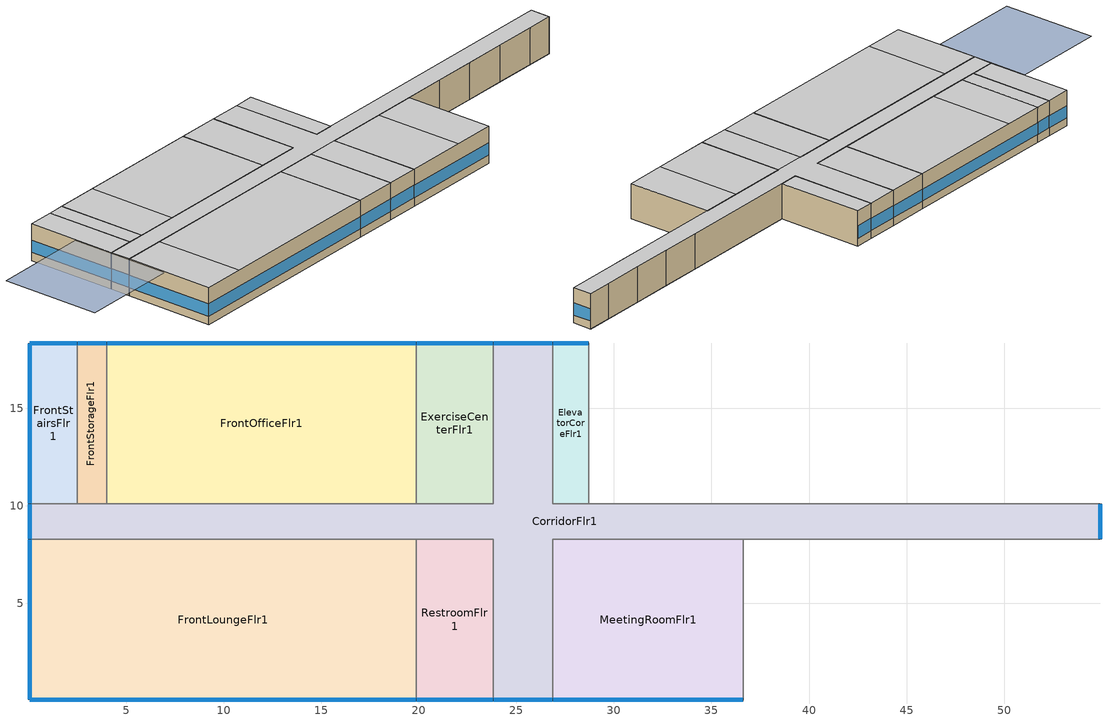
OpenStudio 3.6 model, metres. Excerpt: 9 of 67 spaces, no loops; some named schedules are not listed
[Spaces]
FrontStorageFlr1
 floor foundation (BTAP-Grnd-Floor-Mass:U-0.757_std): 4.01,18.34 4.01,10.11 2.49,10.11 2.49,18.34 z0
 wall outside: 4.01,18.34 2.49,18.34 z0:3.35
 wall to FrontOfficeFlr1: 4.01,10.11 4.01,18.34 z0:3.35
 wall to CorridorFlr1: 2.49,10.11 4.01,10.11 z0:3.35
 wall to FrontStairsFlr1: 2.49,18.34 2.49,10.11 z0:3.35
 window (BTAP-Ext-FixedWindow:U=0.220 SHGC=0.600): 3.99,18.34 2.51,18.34 z0.76:1.92
 ceiling to FrontStorageFlr2: 4.01,10.11 4.01,18.34 2.49,18.34 2.49,10.11 z3.35
CorridorFlr1
 floor foundation (BTAP-Grnd-Floor-Mass:U-0.757_std): 26.87,18.34 26.87,10.11 54.91,10.11 54.91,8.28 26.87,8.28 26.87,0.05 23.82,0.05 23.82,8.28 0.05,8.28 0.05,10.11 23.82,10.11 23.82,18.34 z0
 wall outside: 0.05,10.11 0.05,8.28 / 23.82,0.05 26.87,0.05 / 54.91,8.28 54.91,10.11 / 26.87,18.34 23.82,18.34 z0:3.35
 wall to RearStairsFlr1: 54.91,10.11 52.47,10.11 z0:3.35
 wall to FrontLoungeFlr1: 0.05,8.28 19.86,8.28 z0:3.35
 wall to GuestRoom104: 52.47,10.11 48.51,10.11 z0:3.35
 wall to LaundryRoomFlr1: 40.59,10.11 28.7,10.11 z0:3.35
 wall to MeetingRoomFlr1: 26.87,0.05 26.87,8.28 36.62,8.28 z0:3.35
 wall to ElevatorCoreFlr1: 28.7,10.11 26.87,10.11 26.87,18.34 z0:3.35
 wall to RestroomFlr1: 19.86,8.28 23.82,8.28 23.82,0.05 z0:3.35
 wall to GuestRoom102: 44.55,8.28 48.51,8.28 z0:3.35
 wall to FrontStairsFlr1: 2.49,10.11 0.05,10.11 z0:3.35
 wall to RearStorageFlr1: 52.47,8.28 54.91,8.28 z0:3.35
 wall to MechanicalRoomFlr1: 36.62,8.28 40.59,8.28 z0:3.35
 wall to ExerciseCenterFlr1: 23.82,18.34 23.82,10.11 19.86,10.11 z0:3.35
 wall to EmployeeLoungeFlr1: 44.55,10.11 40.59,10.11 z0:3.35
 wall to GuestRoom101: 40.59,8.28 44.55,8.28 z0:3.35
 wall to GuestRoom105: 48.51,10.11 44.55,10.11 z0:3.35
 wall to GuestRoom103: 48.51,8.28 52.47,8.28 z0:3.35
 wall to FrontOfficeFlr1: 19.86,10.11 4.01,10.11 z0:3.35
 window (BTAP-Ext-FixedWindow:U=0.220 SHGC=0.600): 26.85,18.34 23.85,18.34 / 23.85,0.05 26.85,0.05 z0.76:1.9; 0.05,10.08 0.05,8.3 / 54.91,8.3 54.91,10.08 z0.76:1.91
 ceiling to CorridorFlr2: 54.91,8.28 54.91,10.11 26.87,10.11 26.87,18.34 23.82,18.34 23.82,10.11 0.05,10.11 0.05,8.28 z3.35
 ceiling to GuestRoom206_208: 26.87,0.05 26.87,8.28 23.82,8.28 23.82,0.05 z3.35
FrontLoungeFlr1
 floor foundation (BTAP-Grnd-Floor-Mass:U-0.757_std): 19.86,8.28 19.86,0.05 0.05,0.05 0.05,8.28 z0
 wall outside: 0.05,8.28 0.05,0.05 19.86,0.05 z0:3.35
 wall to RestroomFlr1: 19.86,0.05 19.86,8.28 z0:3.35
 window (BTAP-Ext-FixedWindow:U=0.220 SHGC=0.600): 0.05,8.25 0.05,0.07 z0.76:1.89; 0.07,0.05 19.84,0.05 z0.76:1.88
 ceiling to GuestRoom201: 4.01,0.05 4.01,8.28 0.05,8.28 0.05,0.05 z3.35
 ceiling to GuestRoom202_205: 19.86,0.05 19.86,8.28 4.01,8.28 4.01,0.05 z3.35
ExerciseCenterFlr1
 floor foundation (BTAP-Grnd-Floor-Mass:U-0.757_std): 23.82,18.34 23.82,10.11 19.86,10.11 19.86,18.34 z0
 wall outside: 23.82,18.34 19.86,18.34 z0:3.35
 wall to FrontOfficeFlr1: 19.86,18.34 19.86,10.11 z0:3.35
 window (BTAP-Ext-FixedWindow:U=0.220 SHGC=0.600): 23.8,18.34 19.89,18.34 z0.76:1.89
 ceiling to GuestRoom220_223: 23.82,10.11 23.82,18.34 19.86,18.34 19.86,10.11 z3.35
FrontStairsFlr1
 floor foundation (BTAP-Grnd-Floor-Mass:U-0.757_std): 2.49,18.34 2.49,10.11 0.05,10.11 0.05,18.34 z0
 wall outside: 2.49,18.34 0.05,18.34 0.05,10.11 z0:3.35
 window (BTAP-Ext-FixedWindow:U=0.220 SHGC=0.600): 2.46,18.34 0.07,18.34 z0.76:1.9; 0.05,18.31 0.05,10.13 z0.76:1.89
 ceiling to FrontStairsFlr2: 2.49,10.11 2.49,18.34 0.05,18.34 0.05,10.11 z3.35
RestroomFlr1
 floor foundation (BTAP-Grnd-Floor-Mass:U-0.757_std): 23.82,8.28 23.82,0.05 19.86,0.05 19.86,8.28 z0
 wall outside: 19.86,0.05 23.82,0.05 z0:3.35
 window (BTAP-Ext-FixedWindow:U=0.220 SHGC=0.600): 19.89,0.05 23.8,0.05 z0.76:1.89
 ceiling to GuestRoom206_208: 23.82,0.05 23.82,8.28 19.86,8.28 19.86,0.05 z3.35
MeetingRoomFlr1
 floor foundation (BTAP-Grnd-Floor-Mass:U-0.757_std): 36.62,8.28 36.62,0.05 26.87,0.05 26.87,8.28 z0
 wall outside: 26.87,0.05 36.62,0.05 z0:3.35
 wall to MechanicalRoomFlr1: 36.62,0.05 36.62,8.28 z0:3.35
 window (BTAP-Ext-FixedWindow:U=0.220 SHGC=0.600): 26.9,0.05 36.6,0.05 z0.76:1.88
 ceiling to GuestRoom206_208: 32.66,0.05 32.66,8.28 26.87,8.28 26.87,0.05 z3.35
 ceiling to GuestRoom209_212: 36.62,0.05 36.62,8.28 32.66,8.28 32.66,0.05 z3.35
FrontOfficeFlr1
 floor foundation (BTAP-Grnd-Floor-Mass:U-0.757_std): 19.86,18.34 19.86,10.11 4.01,10.11 4.01,18.34 z0
 wall outside: 19.86,18.34 4.01,18.34 z0:3.35
 window (BTAP-Ext-FixedWindow:U=0.220 SHGC=0.600): 19.84,18.34 4.04,18.34 z0.76:1.88
 ceiling to GuestRoom224: 7.97,10.11 7.97,18.34 4.01,18.34 4.01,10.11 z3.35
 ceiling to GuestRoom220_223: 19.86,10.11 19.86,18.34 7.97,18.34 7.97,10.11 z3.35
ElevatorCoreFlr1
 floor foundation (BTAP-Grnd-Floor-Mass:U-0.757_std): 28.7,18.34 28.7,10.11 26.87,10.11 26.87,18.34 z0
 wall outside: 28.7,18.34 26.87,18.34 z0:3.35
 wall to LaundryRoomFlr1: 28.7,10.11 28.7,18.34 z0:3.35
 window (BTAP-Ext-FixedWindow:U=0.220 SHGC=0.600): 28.67,18.34 26.9,18.34 z0.76:1.91
 ceiling to ElevatorCoreFlr2: 28.7,10.11 28.7,18.34 26.87,18.34 26.87,10.11 z3.35
shading: 0,4.57 0,13.72 -9.14,13.72 -9.14,4.57 z3.35
[Site]
Calgary Intl AP_AB_CAN: Latitude {deg}=51.114; Longitude {deg}=-114.02; Time Zone {hr}=-7; Elevation {m}=1084.1; Terrain=Suburbs
[Building]
SmallHotel: North Axis {deg}=180; Default Construction Set=BTAP-Mass at hdd = 5000.0; Standards Number of Stories=4; Standards Number of Above Ground Stories=4; Standards Template=NECB2011; Standards Building Type=SmallHotel
[Site:WaterMainsTemperature]
Calculation Method=Correlation; Annual Average Outdoor Air Temperature {C}=5; Maximum Difference In Monthly Average Outdoor Air Temperatures {deltaC}=23.3
[Site:GroundTemperature:BuildingSurface]
19.527, 19.502, 19.536, 19.598, 20.002, 21.64, 22.225, 22.375, 21.449, 20.121, 19.802, 19.633
[SizingPeriod:DesignDay] Barometric Pressure {Pa}=88961; Rain Indicator=No; Snow Indicator=No; Day of Month=21; Daylight Saving Time Indicator=No; Humidity Condition Type=Wetbulb; Dry-Bulb Temperature Range Modifier Type=DefaultMultipliers
Name | Maximum Dry-Bulb Temperature {C} | Daily Dry-Bulb Temperature Range {deltaC} | Wind Speed {m/s} | Wind Direction {deg} | Month | Day Type | Wetbulb or DewPoint at Maximum Dry-Bulb {C} | Solar Model Indicator | ASHRAE Clear Sky Optical Depth for Beam Irradiance | ASHRAE Clear Sky Optical Depth for Diffuse Irradiance | Sky Clearness
Calgary Intl AP Ann Clg .4% Condns DB=>MWB | 28.5 | 12.1 | 4.5 | 160 | 7 | SummerDesignDay | 16.1 | ASHRAETau | 0.339 | 2.421
Calgary Intl AP Ann Htg 99.6% Condns DB | -28.5 | 0 | 2.9 | 200 | 1 | WinterDesignDay | -28.5 | ASHRAEClearSky |  |  | 0
[Material:NoMass] Roughness=Smooth; Thermal Absorptance=0.9; Solar Absorptance=0.7
Name | Thermal Resistance {m2-K/W} | Visible Absorptance
Typical Carpet Pad; Typical Carpet Pad 1 | 0.21648 | 0.8
Typical Insulation 1 | 5.91238 | 0.7
Typical Insulation 2 | 4.49096 | 0.7
Typical Insulation 3 | 6.17282 | 0.7
Typical Carpet Pad 2 | 1.25503 | 0.8
Typical Carpet Pad 3; Typical Carpet Pad 4 | 3.45515 | 0.8
Typical Insulation 4 | 0.454528 | 0.7
Typical Insulation 5 | 0.454545 | 0.7
[Material]
Name | Roughness | Thickness {m} | Conductivity {W/m-K} | Density {kg/m3} | Specific Heat {J/kg-K} | Thermal Absorptance | Solar Absorptance | Visible Absorptance
G05 25mm wood | MediumSmooth | 0.0254 | 0.15 | 608 | 1630 | 0.9 | 0.5 | 0.5
100mm Normalweight concrete floor 1 | MediumSmooth | 0.1016 | 2.31 | 2322 | 832
G01 13mm gypsum board 1 | Smooth | 0.0127 | 0.16 | 800 | 1090 | 0.9 | 0.7 | 0.5
4 in. Normalweight Concrete Floor 1 | MediumRough | 0.1016 | 2.31 | 2322 | 832 | 0.9 | 0.7 | 0.7
1IN Stucco 1 | Smooth | 0.0253 | 0.6918 | 1858 | 837 | 0.9 | 0.7 | 0.92
8IN CONCRETE HW RefBldg 1 | Rough | 0.2032 | 1.311 | 2240 | 836.8 | 0.9 | 0.7 | 0.7
1/2IN Gypsum 1 | Smooth | 0.0127 | 0.16 | 784.9 | 830 | 0.9 | 0.4 | 0.4
Metal Roof Surface 1; F08 Metal surface 1 | Smooth | 0.0008 | 45.28 | 7824 | 500 | 0.9 | 0.7 | 0.7
6 in. Normalweight Concrete Floor 1; 6 in. Normalweight Concrete Floor 2; 6 in. Normalweight Concrete Floor 3 | MediumRough | 0.1524 | 2.31 | 2322 | 832 | 0.9 | 0.7 | 0.7
Expanded Polystyrene | MediumSmooth | 0.0363959 | 0.029 | 29 | 1210
[Construction]
BTAP-Int-Partition; BTAP-Int-Door: G05 25mm wood
BTAP-Int-Floor: 100mm Normalweight concrete floor 1, Typical Carpet Pad
BTAP-Int-Wall: G01 13mm gypsum board 1, G01 13mm gypsum board 1
BTAP-Int-Ceiling: Typical Carpet Pad, 100mm Normalweight concrete floor 1
BTAP-Int-Window: SimpleGlazing
BTAP-Ext-Floor-Mass:U-0.162: Typical Insulation 1, 4 in. Normalweight Concrete Floor 1, Typical Carpet Pad 1
BTAP-Ext-Wall-Mass:U-0.21: 1IN Stucco 1, 8IN CONCRETE HW RefBldg 1, Typical Insulation 2, 1/2IN Gypsum 1
BTAP-Ext-Roof-Metal:U-0.162: Metal Roof Surface 1, Typical Insulation 3
BTAP-Grnd-Floor-Mass:U-0.757: 6 in. Normalweight Concrete Floor 1, Typical Carpet Pad 2
BTAP-Grnd-Wall-Mass:U-0.284: 6 in. Normalweight Concrete Floor 2, Typical Carpet Pad 3
BTAP-Grnd-Roof-Mass:U-0.284: 6 in. Normalweight Concrete Floor 3, Typical Carpet Pad 4
BTAP-Ext-FixedWindow:U=0.220 SHGC=0.600; BTAP-Ext-GlassDoors:U=0.220 SHGC=0.600; BTAP-Ext-Skylights:U=0.220 SHGC=0.600; BTAP-Ext-DaylightDomes:U=0.220 SHGC=0.600; BTAP-Ext-DaylightDiffuser:U=0.220 SHGC=0.600: SimpleGlazing:U=0.220 SHGC=0.600
BTAP-Ext-Door:U-2.2: F08 Metal surface 1, Typical Insulation 4
BTAP-Ext-OverHeadDoor:U-2.2: Typical Insulation 5
BTAP-Grnd-Floor-Mass:U-0.757_std: 6 in. Normalweight Concrete Floor 1, Expanded Polystyrene
[DefaultConstructionSet]
BTAP-Mass at hdd = 5000.0: Default Exterior Surface Constructions=BTAP-Mass at hdd = 5000.0; Default Interior Surface Constructions=Default Surface Constructions 2; Default Ground Contact Surface Constructions=BTAP-Mass at hdd = 5000.0 1; Default Exterior SubSurface Constructions=BTAP-Mass at hdd = 5000.0; Default Interior SubSurface Constructions=Default Sub Surface Constructions 2; Interior Partition Construction=BTAP-Int-Partition
[DefaultSurfaceConstructions]
Name | Floor Construction | Wall Construction | Roof Ceiling Construction
Default Surface Constructions 2 | BTAP-Int-Floor | BTAP-Int-Wall | BTAP-Int-Ceiling
BTAP-Mass at hdd = 5000.0 | BTAP-Ext-Floor-Mass:U-0.162 | BTAP-Ext-Wall-Mass:U-0.21 | BTAP-Ext-Roof-Metal:U-0.162
BTAP-Mass at hdd = 5000.0 1 | BTAP-Grnd-Floor-Mass:U-0.757 | BTAP-Grnd-Wall-Mass:U-0.284 | BTAP-Grnd-Roof-Mass:U-0.284
[DefaultSubSurfaceConstructions]
Name | Fixed Window Construction | Operable Window Construction | Door Construction | Glass Door Construction | Overhead Door Construction | Skylight Construction | Tubular Daylight Dome Construction | Tubular Daylight Diffuser Construction
Default Sub Surface Constructions 2 | BTAP-Int-Window | BTAP-Int-Window | BTAP-Int-Door
BTAP-Mass at hdd = 5000.0 | BTAP-Ext-FixedWindow:U=0.220 SHGC=0.600 | BTAP-Ext-FixedWindow:U=0.220 SHGC=0.600 | BTAP-Ext-Door:U-2.2 | BTAP-Ext-GlassDoors:U=0.220 SHGC=0.600 | BTAP-Ext-OverHeadDoor:U-2.2 | BTAP-Ext-Skylights:U=0.220 SHGC=0.600 | BTAP-Ext-DaylightDomes:U=0.220 SHGC=0.600 | BTAP-Ext-DaylightDiffuser:U=0.220 SHGC=0.600
[WindowMaterial:SimpleGlazingSystem] U-Factor {W/m2-K}=2.2; Solar Heat Gain Coefficient=0.6; Visible Transmittance=0.21
SimpleGlazing; SimpleGlazing:U=0.220 SHGC=0.600
[Space] Building Story=BuildingStory1; Volume {m3}=Autocalculate
Name | Space Type | Thermal Zone
FrontStorageFlr1 | Space Function Storage area - occsens | ALL_ST=Storage area - occsens_FL=BuildingStory1_SCH=E 1
CorridorFlr1 | Space Function Corr. >= 2.4m wide-sch-F | WILD_ST=Corr. >= 2.4m wide-sch-F_FL=BuildingStory1_SCH=F 1
ElevatorCoreFlr1 | Space Function Corr. >= 2.4m wide-sch-F | WILD_ST=Corr. >= 2.4m wide-sch-F_FL=BuildingStory1_SCH=F
FrontLoungeFlr1 | Space Function Hotel/Motel - lobby | ALL_ST=Hotel/Motel - lobby_FL=BuildingStory1_SCH=H
ExerciseCenterFlr1 | Space Function Gym - fitness | ALL_ST=Gym - fitness_FL=BuildingStory1_SCH=B
FrontStairsFlr1 | Space Function Stairway-sch-F | WILD_ST=Stairway-sch-F_FL=BuildingStory1_SCH=F
RestroomFlr1 | Space Function Washroom-sch-F | WET_ST=Washroom-sch-F_FL=BuildingStory1_SCHF
MeetingRoomFlr1 | Space Function Conf./meet./multi-purpose | ALL_ST=Conf./meet./multi-purpose_FL=BuildingStory1_SCH=C
FrontOfficeFlr1 | Space Function Office - enclosed | ALL_ST=Office - enclosed_FL=BuildingStory1_SCH=A
[BuildingStory]
BuildingStory1
[SpaceType] Standards Building Type=Space Function
Name | Default Schedule Set | Design Specification Outdoor Air Object | Standards Space Type
Space Function Conf./meet./multi-purpose | Space Function Conf./meet./multi-purpose Schedule Set | Space Function Conf./meet./multi-purpose Ventilation | Conf./meet./multi-purpose
Space Function Corr. >= 2.4m wide-sch-F | Space Function Corr. >= 2.4m wide-sch-F Schedule Set | Space Function Corr. >= 2.4m wide-sch-F Ventilation | Corr. >= 2.4m wide-sch-F
Space Function Gym - fitness | Space Function Gym - fitness Schedule Set | Space Function Gym - fitness Ventilation | Gym - fitness
Space Function Hotel/Motel - lobby | Space Function Hotel/Motel - lobby Schedule Set | Space Function Hotel/Motel - lobby Ventilation | Hotel/Motel - lobby
Space Function Office - enclosed | Space Function Office - enclosed Schedule Set | Space Function Office - enclosed Ventilation | Office - enclosed
Space Function Stairway-sch-F | Space Function Stairway-sch-F Schedule Set | Space Function Stairway-sch-F Ventilation | Stairway-sch-F
Space Function Storage area - occsens | Space Function Storage area - occsens Schedule Set | Space Function Storage area - occsens Ventilation | Storage area - occsens
Space Function Washroom-sch-F | Space Function Washroom-sch-F Schedule Set | Space Function Washroom-sch-F Ventilation | Washroom-sch-F
[People] Work Efficiency Schedule=Work Efficiency Schedule; Clothing Insulation Schedule=Clothing Schedule; Air Velocity Schedule=Air Velocity Schedule; Multiplier=1
Name | People Definition | Space or SpaceType
Space Function Conf./meet./multi-purpose People | Space Function Conf./meet./multi-purpose People Definition | Space Function Conf./meet./multi-purpose
Space Function Corr. >= 2.4m wide-sch-F People | Space Function Corr. >= 2.4m wide-sch-F People Definition | Space Function Corr. >= 2.4m wide-sch-F
Space Function Gym - fitness People | Space Function Gym - fitness People Definition | Space Function Gym - fitness
Space Function Hotel/Motel - lobby People | Space Function Hotel/Motel - lobby People Definition | Space Function Hotel/Motel - lobby
Space Function Office - enclosed People | Space Function Office - enclosed People Definition | Space Function Office - enclosed
Space Function Stairway-sch-F People | Space Function Stairway-sch-F People Definition | Space Function Stairway-sch-F
Space Function Storage area - occsens People | Space Function Storage area - occsens People Definition | Space Function Storage area - occsens
Space Function Washroom-sch-F People | Space Function Washroom-sch-F People Definition | Space Function Washroom-sch-F
[Lights] Fraction Replaceable=1
Name | Lights Definition | Space or SpaceType
Space Function Conf./meet./multi-purpose Lights | Space Function Conf./meet./multi-purpose Lights Definition | Space Function Conf./meet./multi-purpose
Space Function Corr. >= 2.4m wide-sch-F Lights | Space Function Corr. >= 2.4m wide-sch-F Lights Definition | Space Function Corr. >= 2.4m wide-sch-F
Space Function Gym - fitness Lights | Space Function Gym - fitness Lights Definition | Space Function Gym - fitness
Space Function Hotel/Motel - lobby Lights | Space Function Hotel/Motel - lobby Lights Definition | Space Function Hotel/Motel - lobby
Space Function Office - enclosed Lights | Space Function Office - enclosed Lights Definition | Space Function Office - enclosed
Space Function Stairway-sch-F Lights | Space Function Stairway-sch-F Lights Definition | Space Function Stairway-sch-F
Space Function Storage area - occsens Lights | Space Function Storage area - occsens Lights Definition | Space Function Storage area - occsens
Space Function Washroom-sch-F Lights | Space Function Washroom-sch-F Lights Definition | Space Function Washroom-sch-F
[ElectricEquipment]
Name | Electric Equipment Definition | Space or SpaceType
Space Function Conf./meet./multi-purpose Elec Equip | Space Function Conf./meet./multi-purpose Elec Equip Definition | Space Function Conf./meet./multi-purpose
Space Function Gym - fitness Elec Equip | Space Function Gym - fitness Elec Equip Definition | Space Function Gym - fitness
Space Function Hotel/Motel - lobby Elec Equip | Space Function Hotel/Motel - lobby Elec Equip Definition | Space Function Hotel/Motel - lobby
Space Function Office - enclosed Elec Equip | Space Function Office - enclosed Elec Equip Definition | Space Function Office - enclosed
Space Function Storage area - occsens Elec Equip | Space Function Storage area - occsens Elec Equip Definition | Space Function Storage area - occsens
Space Function Washroom-sch-F Elec Equip | Space Function Washroom-sch-F Elec Equip Definition | Space Function Washroom-sch-F
[DesignSpecification:OutdoorAir] Outdoor Air Method=Sum
Name | Outdoor Air Flow per Person {m3/s-person} | Outdoor Air Flow per Floor Area {m3/s-m2}
Space Function Conf./meet./multi-purpose Ventilation | 0.0190506
Space Function Corr. >= 2.4m wide-sch-F Ventilation; Space Function Stairway-sch-F Ventilation |  | 0.000254
Space Function Gym - fitness Ventilation | 0.0444515
Space Function Hotel/Motel - lobby Ventilation | 0.0228607
Space Function Office - enclosed Ventilation | 0.0142092
Space Function Storage area - occsens Ventilation |  | 0.000762
Space Function Washroom-sch-F Ventilation | 0.228362
[DefaultScheduleSet] People Activity Level Schedule=NECB-Activity; Infiltration Schedule=Always On
Name | Number of People Schedule | Lighting Schedule | Electric Equipment Schedule
Space Function Conf./meet./multi-purpose Schedule Set | NECB-C-Occupancy | NECB-C-Lighting | NECB-C-Electric-Equipment
Space Function Corr. >= 2.4m wide-sch-F Schedule Set; Space Function Stairway-sch-F Schedule Set; Space Function Washroom-sch-F Schedule Set | NECB-F-Occupancy | NECB-F-Lighting | NECB-F-Electric-Equipment
Space Function Gym - fitness Schedule Set | NECB-B-Occupancy | NECB-B-Lighting | NECB-B-Electric-Equipment
Space Function Hotel/Motel - lobby Schedule Set | NECB-H-Occupancy | NECB-H-Lighting | NECB-H-Electric-Equipment
Space Function Office - enclosed Schedule Set | NECB-A-Occupancy | NECB-A-Lighting | NECB-A-Electric-Equipment
Space Function Storage area - occsens Schedule Set | NECB-E-Occupancy | NECB-E-Lighting | NECB-E-Electric-Equipment
[ThermostatSetpoint:DualSetpoint]
Name | Heating Setpoint Temperature Schedule | Cooling Setpoint Temperature Schedule
Space Function Washroom-sch-F Thermostat 3; Space Function Corr. >= 2.4m wide-sch-F Thermostat 17; Space Function Corr. >= 2.4m wide-sch-F Thermostat 19; Space Function Stairway-sch-F Thermostat 23 | NECB-F-Thermostat Setpoint-Heating | NECB-F-Thermostat Setpoint-Cooling
Space Function Hotel/Motel - lobby Thermostat 3 | NECB-H-Thermostat Setpoint-Heating | NECB-H-Thermostat Setpoint-Cooling
Space Function Gym - fitness Thermostat 3 | NECB-B-Thermostat Setpoint-Heating | NECB-B-Thermostat Setpoint-Cooling
Space Function Conf./meet./multi-purpose Thermostat 3 | NECB-C-Thermostat Setpoint-Heating | NECB-C-Thermostat Setpoint-Cooling
Space Function Office - enclosed Thermostat 3 | NECB-A-Thermostat Setpoint-Heating | NECB-A-Thermostat Setpoint-Cooling
Space Function Storage area - occsens Thermostat 24 | NECB-E-Thermostat Setpoint-Heating | NECB-E-Thermostat Setpoint-Cooling
[SpaceInfiltration:DesignFlowRate] Schedule=Always On Discrete; Design Flow Rate Calculation Method=Flow/ExteriorArea; Flow per Exterior Surface Area {m3/s-m2}=0.00025; Constant Term Coefficient=0; Temperature Term Coefficient=0; Velocity Term Coefficient=0.224; Velocity Squared Term Coefficient=0
Name | Space or SpaceType
CorridorFlr1 Infiltration | CorridorFlr1
ElevatorCoreFlr1 Infiltration | ElevatorCoreFlr1
ExerciseCenterFlr1 Infiltration | ExerciseCenterFlr1
FrontLoungeFlr1 Infiltration | FrontLoungeFlr1
FrontOfficeFlr1 Infiltration | FrontOfficeFlr1
FrontStairsFlr1 Infiltration | FrontStairsFlr1
FrontStorageFlr1 Infiltration | FrontStorageFlr1
MeetingRoomFlr1 Infiltration | MeetingRoomFlr1
RestroomFlr1 Infiltration | RestroomFlr1
[ThermalZone] Use Ideal Air Loads=No
WET_ST=Washroom-sch-F_FL=BuildingStory1_SCHF: Thermostat=Space Function Washroom-sch-F Thermostat 3
ALL_ST=Hotel/Motel - lobby_FL=BuildingStory1_SCH=H: Thermostat=Space Function Hotel/Motel - lobby Thermostat 3
ALL_ST=Gym - fitness_FL=BuildingStory1_SCH=B: Thermostat=Space Function Gym - fitness Thermostat 3
ALL_ST=Conf./meet./multi-purpose_FL=BuildingStory1_SCH=C: Thermostat=Space Function Conf./meet./multi-purpose Thermostat 3
ALL_ST=Office - enclosed_FL=BuildingStory1_SCH=A: Thermostat=Space Function Office - enclosed Thermostat 3; Primary Daylighting Control=FrontOfficeFlr1 daylighting control; Fraction of Zone Controlled by Primary Daylighting Control=1
ALL_ST=Storage area - occsens_FL=BuildingStory1_SCH=E 1: Thermostat=Space Function Storage area - occsens Thermostat 24
WILD_ST=Corr. >= 2.4m wide-sch-F_FL=BuildingStory1_SCH=F: Thermostat=Space Function Corr. >= 2.4m wide-sch-F Thermostat 17
WILD_ST=Corr. >= 2.4m wide-sch-F_FL=BuildingStory1_SCH=F 1: Thermostat=Space Function Corr. >= 2.4m wide-sch-F Thermostat 19
WILD_ST=Stairway-sch-F_FL=BuildingStory1_SCH=F: Thermostat=Space Function Stairway-sch-F Thermostat 23
[Foundation:Kiva]
Bldg Kiva Foundation: Wall Height Above Grade {m}=0; Wall Depth Below Slab {m}=0
[SurfaceProperty:ExposedFoundationPerimeter] Exposed Perimeter Calculation Method=TotalExposedPerimeter
Name | Total Exposed Perimeter {m}
S_MeetingRoomFlr1_0_0_0; S_CorridorFlr1_0_0_0 | 9.7536
S_ExerciseCenterFlr1_0_0_0; S_RestroomFlr1_0_0_0 | 3.9624
S_FrontLoungeFlr1_0_0_0 | 28.0422
S_FrontOfficeFlr1_0_0_0 | 15.8496
S_FrontStorageFlr1_0_0_0 | 1.524
S_ElevatorCoreFlr1_0_0_0 | 1.8288
S_FrontStairsFlr1_0_0_0 | 10.668
[Foundation:Kiva:Settings]

[Daylighting:Control]
FrontOfficeFlr1 daylighting control: Space=FrontOfficeFlr1; Position X-Coordinate {m}=11.9359; Position Y-Coordinate {m}=14.2226; Position Z-Coordinate {m}=0.8; Illuminance Setpoint {lux}=400; Lighting Control Type=Stepped; Number of Stepped Control Steps=2
